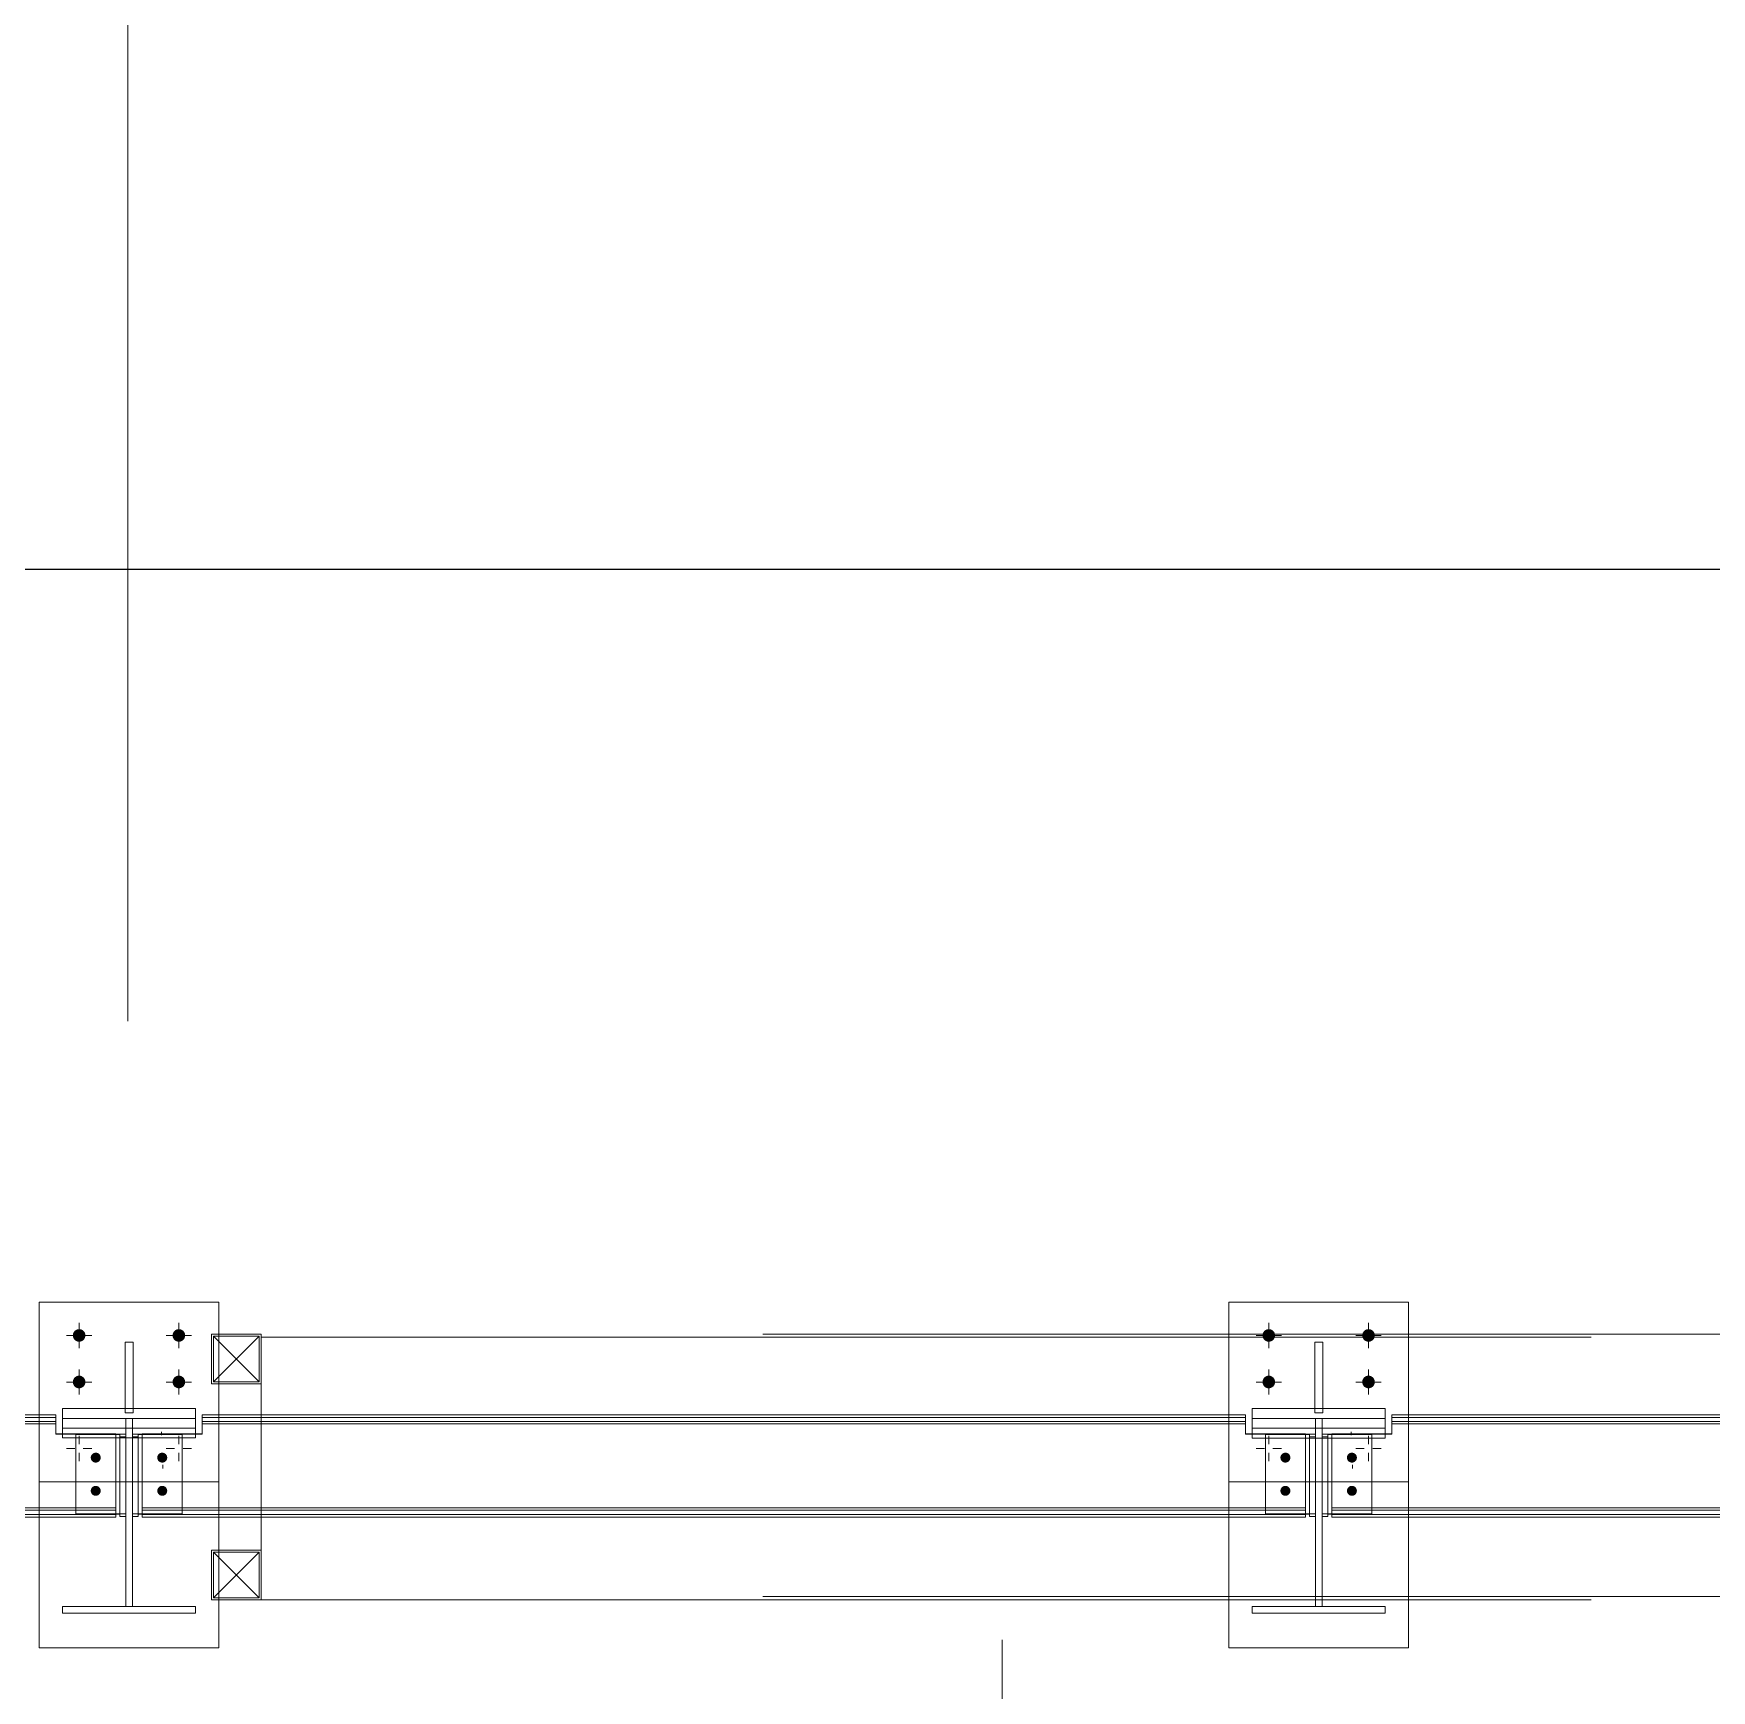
# Model space of a CAD drawing. Header units: millimetres. Extents: x 652937 to 1670132, y 1473552 to 2851037.
# Drawn here: x 663468.656 to 663471.18, y 1524559.302 to 1524561.794 of the extents above; entities that cross this region are included whole.
import ezdxf

# ---------------------------------------------------------------- set-up
doc = ezdxf.new("R2010")
doc.units = ezdxf.units.MM
for name, pattern in [('Grid Line', [22.225, 12.7, -3.175, 3.175, -3.175]), ('XKITLINE00', [0]), ('XKITLINE02', [4, 2, -2])]:
    doc.linetypes.add(name, pattern=pattern)
for name, color, linetype, lineweight in [('Bolt', 7, 'Continuous', 0), ('Part', 2, 'Continuous', 0), ('Z-030-M_GRID', 1, 'Continuous', 9)]:
    doc.layers.add(name, color=color, linetype=linetype, lineweight=lineweight)

# ---------------------------------------------------------------- blocks, each defined once
blk = doc.blocks.new('co')
at = {"layer": 'Bolt'}
for points in [[(663355.1922, 1524559.8378), (663355.1928, 1524559.8396), (663355.1937, 1524559.8412), (663355.1948, 1524559.8427), (663355.1963, 1524559.8438), (663355.1979, 1524559.8447), (663355.1997, 1524559.8453), (663355.2016, 1524559.8454), (663355.2034, 1524559.8453), (663355.2052, 1524559.8447), (663355.2068, 1524559.8438), (663355.2083, 1524559.8427), (663355.2095, 1524559.8412), (663355.2103, 1524559.8396), (663355.2109, 1524559.8378), (663355.2111, 1524559.8359), (663355.2109, 1524559.8341), (663355.2103, 1524559.8323), (663355.2095, 1524559.8307), (663355.2083, 1524559.8292), (663355.2068, 1524559.828), (663355.2052, 1524559.8272), (663355.2034, 1524559.8266), (663355.2016, 1524559.8264), (663355.1997, 1524559.8266), (663355.1979, 1524559.8272), (663355.1963, 1524559.828), (663355.1948, 1524559.8292), (663355.1937, 1524559.8307), (663355.1928, 1524559.8323), (663355.1922, 1524559.8341), (663355.1921, 1524559.8359)], [(663355.3422, 1524559.8378), (663355.3428, 1524559.8396), (663355.3437, 1524559.8412), (663355.3448, 1524559.8427), (663355.3463, 1524559.8438), (663355.3479, 1524559.8447), (663355.3497, 1524559.8453), (663355.3516, 1524559.8454), (663355.3534, 1524559.8453), (663355.3552, 1524559.8447), (663355.3568, 1524559.8438), (663355.3583, 1524559.8427), (663355.3595, 1524559.8412), (663355.3603, 1524559.8396), (663355.3609, 1524559.8378), (663355.3611, 1524559.8359), (663355.3609, 1524559.8341), (663355.3603, 1524559.8323), (663355.3595, 1524559.8307), (663355.3583, 1524559.8292), (663355.3568, 1524559.828), (663355.3552, 1524559.8272), (663355.3534, 1524559.8266), (663355.3516, 1524559.8264), (663355.3497, 1524559.8266), (663355.3479, 1524559.8272), (663355.3463, 1524559.828), (663355.3448, 1524559.8292), (663355.3437, 1524559.8307), (663355.3428, 1524559.8323), (663355.3422, 1524559.8341), (663355.3421, 1524559.8359)], [(663356.9812, 1524559.8378), (663356.9818, 1524559.8396), (663356.9827, 1524559.8412), (663356.9838, 1524559.8427), (663356.9853, 1524559.8438), (663356.9869, 1524559.8447), (663356.9887, 1524559.8453), (663356.9906, 1524559.8454), (663356.9924, 1524559.8453), (663356.9942, 1524559.8447), (663356.9958, 1524559.8438), (663356.9973, 1524559.8427), (663356.9985, 1524559.8412), (663356.9993, 1524559.8396), (663356.9999, 1524559.8378), (663357.0001, 1524559.8359), (663356.9999, 1524559.8341), (663356.9993, 1524559.8323), (663356.9985, 1524559.8307), (663356.9973, 1524559.8292), (663356.9958, 1524559.828), (663356.9942, 1524559.8272), (663356.9924, 1524559.8266), (663356.9906, 1524559.8264), (663356.9887, 1524559.8266), (663356.9869, 1524559.8272), (663356.9853, 1524559.828), (663356.9838, 1524559.8292), (663356.9827, 1524559.8307), (663356.9818, 1524559.8323), (663356.9812, 1524559.8341), (663356.9811, 1524559.8359)], [(663357.1312, 1524559.8378), (663357.1318, 1524559.8396), (663357.1327, 1524559.8412), (663357.1338, 1524559.8427), (663357.1353, 1524559.8438), (663357.1369, 1524559.8447), (663357.1387, 1524559.8453), (663357.1406, 1524559.8454), (663357.1424, 1524559.8453), (663357.1442, 1524559.8447), (663357.1458, 1524559.8438), (663357.1473, 1524559.8427), (663357.1485, 1524559.8412), (663357.1493, 1524559.8396), (663357.1499, 1524559.8378), (663357.1501, 1524559.8359), (663357.1499, 1524559.8341), (663357.1493, 1524559.8323), (663357.1485, 1524559.8307), (663357.1473, 1524559.8292), (663357.1458, 1524559.828), (663357.1442, 1524559.8272), (663357.1424, 1524559.8266), (663357.1406, 1524559.8264), (663357.1387, 1524559.8266), (663357.1369, 1524559.8272), (663357.1353, 1524559.828), (663357.1338, 1524559.8292), (663357.1327, 1524559.8307), (663357.1318, 1524559.8323), (663357.1312, 1524559.8341), (663357.1311, 1524559.8359)], [(663355.1922, 1524559.7678), (663355.1928, 1524559.7696), (663355.1937, 1524559.7712), (663355.1948, 1524559.7727), (663355.1963, 1524559.7738), (663355.1979, 1524559.7747), (663355.1997, 1524559.7753), (663355.2016, 1524559.7754), (663355.2034, 1524559.7753), (663355.2052, 1524559.7747), (663355.2068, 1524559.7738), (663355.2083, 1524559.7727), (663355.2095, 1524559.7712), (663355.2103, 1524559.7696), (663355.2109, 1524559.7678), (663355.2111, 1524559.7659), (663355.2109, 1524559.7641), (663355.2103, 1524559.7623), (663355.2095, 1524559.7607), (663355.2083, 1524559.7592), (663355.2068, 1524559.758), (663355.2052, 1524559.7572), (663355.2034, 1524559.7566), (663355.2016, 1524559.7564), (663355.1997, 1524559.7566), (663355.1979, 1524559.7572), (663355.1963, 1524559.758), (663355.1948, 1524559.7592), (663355.1937, 1524559.7607), (663355.1928, 1524559.7623), (663355.1922, 1524559.7641), (663355.1921, 1524559.7659)], [(663355.3422, 1524559.7678), (663355.3428, 1524559.7696), (663355.3437, 1524559.7712), (663355.3448, 1524559.7727), (663355.3463, 1524559.7738), (663355.3479, 1524559.7747), (663355.3497, 1524559.7753), (663355.3516, 1524559.7754), (663355.3534, 1524559.7753), (663355.3552, 1524559.7747), (663355.3568, 1524559.7738), (663355.3583, 1524559.7727), (663355.3595, 1524559.7712), (663355.3603, 1524559.7696), (663355.3609, 1524559.7678), (663355.3611, 1524559.7659), (663355.3609, 1524559.7641), (663355.3603, 1524559.7623), (663355.3595, 1524559.7607), (663355.3583, 1524559.7592), (663355.3568, 1524559.758), (663355.3552, 1524559.7572), (663355.3534, 1524559.7566), (663355.3516, 1524559.7564), (663355.3497, 1524559.7566), (663355.3479, 1524559.7572), (663355.3463, 1524559.758), (663355.3448, 1524559.7592), (663355.3437, 1524559.7607), (663355.3428, 1524559.7623), (663355.3422, 1524559.7641), (663355.3421, 1524559.7659)], [(663356.9812, 1524559.7678), (663356.9818, 1524559.7696), (663356.9827, 1524559.7712), (663356.9838, 1524559.7727), (663356.9853, 1524559.7738), (663356.9869, 1524559.7747), (663356.9887, 1524559.7753), (663356.9906, 1524559.7754), (663356.9924, 1524559.7753), (663356.9942, 1524559.7747), (663356.9958, 1524559.7738), (663356.9973, 1524559.7727), (663356.9985, 1524559.7712), (663356.9993, 1524559.7696), (663356.9999, 1524559.7678), (663357.0001, 1524559.7659), (663356.9999, 1524559.7641), (663356.9993, 1524559.7623), (663356.9985, 1524559.7607), (663356.9973, 1524559.7592), (663356.9958, 1524559.758), (663356.9942, 1524559.7572), (663356.9924, 1524559.7566), (663356.9906, 1524559.7564), (663356.9887, 1524559.7566), (663356.9869, 1524559.7572), (663356.9853, 1524559.758), (663356.9838, 1524559.7592), (663356.9827, 1524559.7607), (663356.9818, 1524559.7623), (663356.9812, 1524559.7641), (663356.9811, 1524559.7659)], [(663357.1312, 1524559.7678), (663357.1318, 1524559.7696), (663357.1327, 1524559.7712), (663357.1338, 1524559.7727), (663357.1353, 1524559.7738), (663357.1369, 1524559.7747), (663357.1387, 1524559.7753), (663357.1406, 1524559.7754), (663357.1424, 1524559.7753), (663357.1442, 1524559.7747), (663357.1458, 1524559.7738), (663357.1473, 1524559.7727), (663357.1485, 1524559.7712), (663357.1493, 1524559.7696), (663357.1499, 1524559.7678), (663357.1501, 1524559.7659), (663357.1499, 1524559.7641), (663357.1493, 1524559.7623), (663357.1485, 1524559.7607), (663357.1473, 1524559.7592), (663357.1458, 1524559.758), (663357.1442, 1524559.7572), (663357.1424, 1524559.7566), (663357.1406, 1524559.7564), (663357.1387, 1524559.7566), (663357.1369, 1524559.7572), (663357.1353, 1524559.758), (663357.1338, 1524559.7592), (663357.1327, 1524559.7607), (663357.1318, 1524559.7623), (663357.1312, 1524559.7641), (663357.1311, 1524559.7659)], [(663355.228, 1524559.6595), (663355.2294, 1524559.6591), (663355.2307, 1524559.6584), (663355.2319, 1524559.6575), (663355.2328, 1524559.6563), (663355.2335, 1524559.655), (663355.2339, 1524559.6536), (663355.2341, 1524559.6522), (663355.2339, 1524559.6507), (663355.2335, 1524559.6493), (663355.2328, 1524559.648), (663355.2319, 1524559.6469), (663355.2308, 1524559.646), (663355.2295, 1524559.6453), (663355.228, 1524559.6448), (663355.2266, 1524559.6447), (663355.2251, 1524559.6448), (663355.2237, 1524559.6453), (663355.2224, 1524559.6459), (663355.2213, 1524559.6469), (663355.2203, 1524559.648), (663355.2197, 1524559.6493), (663355.2192, 1524559.6507), (663355.2191, 1524559.6522), (663355.2192, 1524559.6536), (663355.2196, 1524559.655), (663355.2203, 1524559.6563), (663355.2213, 1524559.6575), (663355.2224, 1524559.6584), (663355.2237, 1524559.6591), (663355.2251, 1524559.6595), (663355.2266, 1524559.6597)], [(663355.328, 1524559.6595), (663355.3294, 1524559.6591), (663355.3307, 1524559.6584), (663355.3319, 1524559.6575), (663355.3328, 1524559.6563), (663355.3335, 1524559.655), (663355.3339, 1524559.6536), (663355.3341, 1524559.6522), (663355.3339, 1524559.6507), (663355.3335, 1524559.6493), (663355.3328, 1524559.648), (663355.3319, 1524559.6469), (663355.3308, 1524559.646), (663355.3295, 1524559.6453), (663355.3281, 1524559.6448), (663355.3266, 1524559.6447), (663355.3251, 1524559.6448), (663355.3237, 1524559.6453), (663355.3224, 1524559.6459), (663355.3213, 1524559.6469), (663355.3203, 1524559.648), (663355.3197, 1524559.6493), (663355.3192, 1524559.6507), (663355.3191, 1524559.6522), (663355.3192, 1524559.6536), (663355.3196, 1524559.655), (663355.3203, 1524559.6563), (663355.3213, 1524559.6575), (663355.3224, 1524559.6584), (663355.3237, 1524559.6591), (663355.3251, 1524559.6595), (663355.3266, 1524559.6597)], [(663357.017, 1524559.6595), (663357.0184, 1524559.6591), (663357.0197, 1524559.6584), (663357.0209, 1524559.6575), (663357.0218, 1524559.6563), (663357.0225, 1524559.655), (663357.0229, 1524559.6536), (663357.0231, 1524559.6522), (663357.0229, 1524559.6507), (663357.0225, 1524559.6493), (663357.0218, 1524559.648), (663357.0209, 1524559.6469), (663357.0198, 1524559.646), (663357.0185, 1524559.6453), (663357.017, 1524559.6448), (663357.0156, 1524559.6447), (663357.0141, 1524559.6448), (663357.0127, 1524559.6453), (663357.0114, 1524559.6459), (663357.0103, 1524559.6469), (663357.0093, 1524559.648), (663357.0087, 1524559.6493), (663357.0082, 1524559.6507), (663357.0081, 1524559.6522), (663357.0082, 1524559.6536), (663357.0086, 1524559.655), (663357.0093, 1524559.6563), (663357.0103, 1524559.6575), (663357.0114, 1524559.6584), (663357.0127, 1524559.6591), (663357.0141, 1524559.6595), (663357.0156, 1524559.6597)], [(663357.117, 1524559.6595), (663357.1184, 1524559.6591), (663357.1197, 1524559.6584), (663357.1209, 1524559.6575), (663357.1218, 1524559.6563), (663357.1225, 1524559.655), (663357.1229, 1524559.6536), (663357.1231, 1524559.6522), (663357.1229, 1524559.6507), (663357.1225, 1524559.6493), (663357.1218, 1524559.648), (663357.1209, 1524559.6469), (663357.1198, 1524559.646), (663357.1185, 1524559.6453), (663357.1171, 1524559.6448), (663357.1156, 1524559.6447), (663357.1141, 1524559.6448), (663357.1127, 1524559.6453), (663357.1114, 1524559.6459), (663357.1103, 1524559.6469), (663357.1093, 1524559.648), (663357.1087, 1524559.6493), (663357.1082, 1524559.6507), (663357.1081, 1524559.6522), (663357.1082, 1524559.6536), (663357.1086, 1524559.655), (663357.1093, 1524559.6563), (663357.1103, 1524559.6575), (663357.1114, 1524559.6584), (663357.1127, 1524559.6591), (663357.1141, 1524559.6595), (663357.1156, 1524559.6597)], [(663355.228, 1524559.6096), (663355.2294, 1524559.6092), (663355.2307, 1524559.6085), (663355.2319, 1524559.6075), (663355.2328, 1524559.6064), (663355.2335, 1524559.6051), (663355.2339, 1524559.6037), (663355.2341, 1524559.6023), (663355.2339, 1524559.6008), (663355.2335, 1524559.5994), (663355.2328, 1524559.5981), (663355.2319, 1524559.597), (663355.2308, 1524559.596), (663355.2295, 1524559.5953), (663355.228, 1524559.5949), (663355.2266, 1524559.5948), (663355.2251, 1524559.5949), (663355.2237, 1524559.5953), (663355.2224, 1524559.596), (663355.2213, 1524559.5969), (663355.2203, 1524559.5981), (663355.2197, 1524559.5994), (663355.2192, 1524559.6008), (663355.2191, 1524559.6022), (663355.2192, 1524559.6037), (663355.2196, 1524559.6051), (663355.2203, 1524559.6064), (663355.2213, 1524559.6075), (663355.2224, 1524559.6085), (663355.2237, 1524559.6092), (663355.2251, 1524559.6096), (663355.2266, 1524559.6097)], [(663355.328, 1524559.6096), (663355.3294, 1524559.6092), (663355.3307, 1524559.6085), (663355.3319, 1524559.6075), (663355.3328, 1524559.6064), (663355.3335, 1524559.6051), (663355.3339, 1524559.6037), (663355.3341, 1524559.6023), (663355.3339, 1524559.6008), (663355.3335, 1524559.5994), (663355.3328, 1524559.5981), (663355.3319, 1524559.597), (663355.3308, 1524559.596), (663355.3295, 1524559.5953), (663355.3281, 1524559.5949), (663355.3266, 1524559.5948), (663355.3251, 1524559.5949), (663355.3237, 1524559.5953), (663355.3224, 1524559.596), (663355.3213, 1524559.5969), (663355.3203, 1524559.5981), (663355.3197, 1524559.5994), (663355.3192, 1524559.6008), (663355.3191, 1524559.6022), (663355.3192, 1524559.6037), (663355.3196, 1524559.6051), (663355.3203, 1524559.6064), (663355.3213, 1524559.6075), (663355.3224, 1524559.6085), (663355.3237, 1524559.6092), (663355.3251, 1524559.6096), (663355.3266, 1524559.6097)], [(663357.017, 1524559.6096), (663357.0184, 1524559.6092), (663357.0197, 1524559.6085), (663357.0209, 1524559.6075), (663357.0218, 1524559.6064), (663357.0225, 1524559.6051), (663357.0229, 1524559.6037), (663357.0231, 1524559.6023), (663357.0229, 1524559.6008), (663357.0225, 1524559.5994), (663357.0218, 1524559.5981), (663357.0209, 1524559.597), (663357.0198, 1524559.596), (663357.0185, 1524559.5953), (663357.017, 1524559.5949), (663357.0156, 1524559.5948), (663357.0141, 1524559.5949), (663357.0127, 1524559.5953), (663357.0114, 1524559.596), (663357.0103, 1524559.5969), (663357.0093, 1524559.5981), (663357.0087, 1524559.5994), (663357.0082, 1524559.6008), (663357.0081, 1524559.6022), (663357.0082, 1524559.6037), (663357.0086, 1524559.6051), (663357.0093, 1524559.6064), (663357.0103, 1524559.6075), (663357.0114, 1524559.6085), (663357.0127, 1524559.6092), (663357.0141, 1524559.6096), (663357.0156, 1524559.6097)], [(663357.117, 1524559.6096), (663357.1184, 1524559.6092), (663357.1197, 1524559.6085), (663357.1209, 1524559.6075), (663357.1218, 1524559.6064), (663357.1225, 1524559.6051), (663357.1229, 1524559.6037), (663357.1231, 1524559.6023), (663357.1229, 1524559.6008), (663357.1225, 1524559.5994), (663357.1218, 1524559.5981), (663357.1209, 1524559.597), (663357.1198, 1524559.596), (663357.1185, 1524559.5953), (663357.1171, 1524559.5949), (663357.1156, 1524559.5948), (663357.1141, 1524559.5949), (663357.1127, 1524559.5953), (663357.1114, 1524559.596), (663357.1103, 1524559.5969), (663357.1093, 1524559.5981), (663357.1087, 1524559.5994), (663357.1082, 1524559.6008), (663357.1081, 1524559.6022), (663357.1082, 1524559.6037), (663357.1086, 1524559.6051), (663357.1093, 1524559.6064), (663357.1103, 1524559.6075), (663357.1114, 1524559.6085), (663357.1127, 1524559.6092), (663357.1141, 1524559.6096), (663357.1156, 1524559.6097)]]:
    blk.add_hatch(color=253, dxfattribs=at).paths.add_polyline_path(points, flags=17)
at = {"layer": 'Bolt', "color": 253, "linetype": 'XKITLINE00', "lineweight": 0}
for p, q in [((663355.1826, 1524559.8359), (663355.2206, 1524559.8359)), ((663355.2016, 1524559.8169), (663355.2016, 1524559.8549)), ((663355.3326, 1524559.8359), (663355.3706, 1524559.8359)), ((663355.3516, 1524559.8169), (663355.3516, 1524559.8549)), ((663356.9716, 1524559.8359), (663357.0096, 1524559.8359)), ((663356.9906, 1524559.8169), (663356.9906, 1524559.8549)), ((663357.1216, 1524559.8359), (663357.1596, 1524559.8359)), ((663357.1406, 1524559.8169), (663357.1406, 1524559.8549)), ((663355.2016, 1524559.7469), (663355.2016, 1524559.7849)), ((663355.3516, 1524559.7469), (663355.3516, 1524559.7849)), ((663356.9906, 1524559.7469), (663356.9906, 1524559.7849)), ((663357.1406, 1524559.7469), (663357.1406, 1524559.7849)), ((663355.1826, 1524559.7659), (663355.2206, 1524559.7659)), ((663355.3326, 1524559.7659), (663355.3706, 1524559.7659)), ((663356.9716, 1524559.7659), (663357.0096, 1524559.7659)), ((663357.1216, 1524559.7659), (663357.1596, 1524559.7659)), ((663355.2016, 1524559.6849), (663355.2016, 1524559.6723)), ((663355.3516, 1524559.6849), (663355.3516, 1524559.6723)), ((663356.9906, 1524559.6849), (663356.9906, 1524559.6723)), ((663357.1406, 1524559.6849), (663357.1406, 1524559.6723)), ((663355.1826, 1524559.6659), (663355.1952, 1524559.6659)), ((663355.2016, 1524559.6469), (663355.2016, 1524559.6596)), ((663355.2206, 1524559.6659), (663355.2079, 1524559.6659)), ((663355.2266, 1524559.6518), (663355.2266, 1524559.6543)), ((663355.3266, 1524559.6518), (663355.3266, 1524559.6543)), ((663355.3326, 1524559.6659), (663355.3452, 1524559.6659)), ((663355.3516, 1524559.6469), (663355.3516, 1524559.6596)), ((663355.3706, 1524559.6659), (663355.3579, 1524559.6659)), ((663356.9716, 1524559.6659), (663356.9842, 1524559.6659)), ((663356.9906, 1524559.6469), (663356.9906, 1524559.6596)), ((663357.0096, 1524559.6659), (663356.9969, 1524559.6659)), ((663357.0156, 1524559.6518), (663357.0156, 1524559.6543)), ((663357.1156, 1524559.6518), (663357.1156, 1524559.6543)), ((663357.1216, 1524559.6659), (663357.1342, 1524559.6659)), ((663357.1406, 1524559.6469), (663357.1406, 1524559.6596)), ((663357.1596, 1524559.6659), (663357.1469, 1524559.6659)), ((663355.2266, 1524559.6018), (663355.2266, 1524559.6043)), ((663355.3266, 1524559.6018), (663355.3266, 1524559.6043)), ((663357.0156, 1524559.6018), (663357.0156, 1524559.6043)), ((663357.1156, 1524559.6018), (663357.1156, 1524559.6043))]:
    blk.add_line(p, q, dxfattribs=at)
at = {"layer": 'Bolt', "color": 253, "linetype": 'XKITLINE02', "lineweight": 0}
for p, q in [((663355.3255, 1524559.6859), (663355.3255, 1524559.6911)), ((663357.1145, 1524559.6859), (663357.1145, 1524559.6911)), ((663355.3276, 1524559.636), (663355.3276, 1524559.6412)), ((663357.1166, 1524559.636), (663357.1166, 1524559.6412))]:
    blk.add_line(p, q, dxfattribs=at)
at = {"layer": 'Part', "color": 253, "linetype": 'XKITLINE00', "lineweight": 0}
for p, q in [((663355.1416, 1524559.8859), (663355.1416, 1524559.8859)), ((663355.4116, 1524559.8859), (663355.1416, 1524559.8859)), ((663355.1416, 1524559.8859), (663355.1416, 1524559.7165)), ((663355.4116, 1524559.8859), (663355.4116, 1524559.8859)), ((663355.4116, 1524559.8859), (663355.4116, 1524559.7165)), ((663356.9306, 1524559.8859), (663356.9306, 1524559.8859)), ((663357.2006, 1524559.8859), (663356.9306, 1524559.8859)), ((663356.9306, 1524559.8859), (663356.9306, 1524559.7165)), ((663357.2006, 1524559.8859), (663357.2006, 1524559.8859)), ((663357.2006, 1524559.8859), (663357.2006, 1524559.7165)), ((663355.2826, 1524559.8259), (663355.2706, 1524559.8259)), ((663355.2706, 1524559.7195), (663355.2706, 1524559.8259)), ((663355.2826, 1524559.8259), (663355.2826, 1524559.7195)), ((663355.2826, 1524559.8259), (663355.2826, 1524559.8259)), ((663357.0716, 1524559.8259), (663357.0596, 1524559.8259)), ((663357.0596, 1524559.7195), (663357.0596, 1524559.8259)), ((663357.0716, 1524559.8259), (663357.0716, 1524559.7195)), ((663357.0716, 1524559.8259), (663357.0716, 1524559.8259)), ((663355.1666, 1524559.7165), (663353.7791, 1524559.7165)), ((663355.1666, 1524559.7126), (663353.7791, 1524559.7126)), ((663355.1666, 1524559.7126), (663355.1666, 1524559.7165)), ((663355.1666, 1524559.6876), (663355.1666, 1524559.7126)), ((663355.2706, 1524559.7259), (663355.1766, 1524559.7259)), ((663355.1766, 1524559.7259), (663355.1766, 1524559.6967)), ((663355.1766, 1524559.7109), (663355.1766, 1524559.6967)), ((663355.2826, 1524559.7195), (663355.2706, 1524559.7195)), ((663355.3766, 1524559.7259), (663355.2826, 1524559.7259)), ((663355.3766, 1524559.7259), (663355.3766, 1524559.6967)), ((663356.9556, 1524559.7165), (663355.3866, 1524559.7165)), ((663355.3866, 1524559.7165), (663355.3866, 1524559.7126)), ((663356.9556, 1524559.7126), (663355.3866, 1524559.7126)), ((663355.3866, 1524559.7126), (663355.3866, 1524559.6876)), ((663356.9556, 1524559.7126), (663356.9556, 1524559.7165)), ((663356.9556, 1524559.6876), (663356.9556, 1524559.7126)), ((663357.0596, 1524559.7259), (663356.9656, 1524559.7259)), ((663356.9656, 1524559.7259), (663356.9656, 1524559.6967)), ((663356.9656, 1524559.7109), (663356.9656, 1524559.6967)), ((663357.0716, 1524559.7195), (663357.0596, 1524559.7195)), ((663357.1656, 1524559.7259), (663357.0716, 1524559.7259)), ((663357.1656, 1524559.7259), (663357.1656, 1524559.6967)), ((663358.7446, 1524559.7165), (663357.1756, 1524559.7165)), ((663357.1756, 1524559.7165), (663357.1756, 1524559.7126)), ((663358.7446, 1524559.7126), (663357.1756, 1524559.7126)), ((663357.1756, 1524559.7126), (663357.1756, 1524559.6876)), ((663355.1766, 1524559.6879), (663355.1666, 1524559.6879)), ((663355.1766, 1524559.6876), (663355.1666, 1524559.6876)), ((663355.1766, 1524559.6817), (663355.1766, 1524559.6967)), ((663355.1766, 1524559.6967), (663355.3766, 1524559.6967)), ((663355.3766, 1524559.6817), (663355.1766, 1524559.6817)), ((663355.1966, 1524559.6817), (663355.1966, 1524559.5673)), ((663355.2626, 1524559.6817), (663355.2626, 1524559.5638)), ((663355.2716, 1524559.4281), (663355.2716, 1524559.6817)), ((663355.2716, 1524559.6817), (663355.2816, 1524559.6817)), ((663355.2716, 1524559.6817), (663355.2716, 1524559.5638)), ((663355.2816, 1524559.6817), (663355.2816, 1524559.4281)), ((663355.2906, 1524559.6817), (663355.2906, 1524559.5638)), ((663355.3566, 1524559.6817), (663355.3566, 1524559.5673)), ((663355.3766, 1524559.6967), (663355.3766, 1524559.6817)), ((663355.3866, 1524559.6879), (663355.3766, 1524559.6879)), ((663355.3866, 1524559.6876), (663355.3766, 1524559.6876)), ((663356.9656, 1524559.6879), (663356.9556, 1524559.6879)), ((663356.9656, 1524559.6876), (663356.9556, 1524559.6876)), ((663356.9656, 1524559.6816), (663356.9656, 1524559.6967)), ((663356.9656, 1524559.6967), (663357.1656, 1524559.6967)), ((663357.1656, 1524559.6816), (663356.9656, 1524559.6816)), ((663356.9856, 1524559.6816), (663356.9856, 1524559.5673)), ((663357.0516, 1524559.6816), (663357.0516, 1524559.5638)), ((663357.0606, 1524559.4281), (663357.0606, 1524559.6816)), ((663357.0606, 1524559.6816), (663357.0706, 1524559.6816)), ((663357.0606, 1524559.6816), (663357.0606, 1524559.5638)), ((663357.0706, 1524559.6816), (663357.0706, 1524559.4281)), ((663357.0796, 1524559.6816), (663357.0796, 1524559.5638)), ((663357.1456, 1524559.6816), (663357.1456, 1524559.5673)), ((663357.1656, 1524559.6967), (663357.1656, 1524559.6816)), ((663357.1756, 1524559.6879), (663357.1656, 1524559.6879)), ((663357.1756, 1524559.6876), (663357.1656, 1524559.6876)), ((663353.6891, 1524559.5628), (663355.2566, 1524559.5628)), ((663355.1416, 1524559.5628), (663355.1416, 1524559.3659)), ((663355.2626, 1524559.5673), (663355.1966, 1524559.5673)), ((663355.2566, 1524559.5673), (663355.2566, 1524559.5628)), ((663355.2716, 1524559.5638), (663355.2626, 1524559.5638)), ((663355.2716, 1524559.5638), (663355.2716, 1524559.4281)), ((663355.2816, 1524559.5638), (663355.2906, 1524559.5638)), ((663355.3566, 1524559.5673), (663355.2906, 1524559.5673)), ((663355.2966, 1524559.5673), (663355.2966, 1524559.5628)), ((663355.2966, 1524559.5628), (663357.0456, 1524559.5628)), ((663355.4116, 1524559.5628), (663355.4116, 1524559.3659)), ((663356.9306, 1524559.5628), (663356.9306, 1524559.3659)), ((663357.0516, 1524559.5673), (663356.9856, 1524559.5673)), ((663357.0456, 1524559.5673), (663357.0456, 1524559.5628)), ((663357.0606, 1524559.5638), (663357.0516, 1524559.5638)), ((663357.0606, 1524559.5638), (663357.0606, 1524559.4281)), ((663357.0706, 1524559.5638), (663357.0796, 1524559.5638)), ((663357.1456, 1524559.5673), (663357.0796, 1524559.5673)), ((663357.0856, 1524559.5673), (663357.0856, 1524559.5628)), ((663357.0856, 1524559.5628), (663358.8346, 1524559.5628)), ((663357.2006, 1524559.5628), (663357.2006, 1524559.3659)), ((663355.1766, 1524559.4181), (663355.1766, 1524559.4281)), ((663355.1766, 1524559.4181), (663355.1766, 1524559.4281)), ((663355.1766, 1524559.4281), (663355.1766, 1524559.4281)), ((663355.1766, 1524559.4281), (663355.3766, 1524559.4281)), ((663355.2816, 1524559.4281), (663355.2716, 1524559.4281)), ((663355.3766, 1524559.4281), (663355.3766, 1524559.4181)), ((663356.9656, 1524559.4181), (663356.9656, 1524559.4281)), ((663356.9656, 1524559.4181), (663356.9656, 1524559.4281)), ((663356.9656, 1524559.4281), (663356.9656, 1524559.4281)), ((663356.9656, 1524559.4281), (663357.1656, 1524559.4281)), ((663357.0706, 1524559.4281), (663357.0606, 1524559.4281)), ((663357.1656, 1524559.4281), (663357.1656, 1524559.4181)), ((663355.1766, 1524559.4181), (663355.1766, 1524559.4181)), ((663355.3766, 1524559.4181), (663355.1766, 1524559.4181)), ((663356.9656, 1524559.4181), (663356.9656, 1524559.4181)), ((663357.1656, 1524559.4181), (663356.9656, 1524559.4181)), ((663355.1416, 1524559.3659), (663355.1416, 1524559.3659)), ((663355.4116, 1524559.3659), (663355.1416, 1524559.3659)), ((663355.4116, 1524559.3659), (663355.4116, 1524559.3659)), ((663356.9306, 1524559.3659), (663356.9306, 1524559.3659)), ((663357.2006, 1524559.3659), (663356.9306, 1524559.3659)), ((663357.2006, 1524559.3659), (663357.2006, 1524559.3659))]:
    blk.add_line(p, q, dxfattribs=at)
at = {"layer": 'Part', "color": 253, "linetype": 'XKITLINE02', "lineweight": 0}
for p, q in [((663355.1416, 1524559.8859), (663355.1416, 1524559.3659)), ((663355.4116, 1524559.8859), (663355.1416, 1524559.8859)), ((663355.1416, 1524559.6159), (663355.1416, 1524559.8859)), ((663355.1416, 1524559.6159), (663355.1416, 1524559.8859)), ((663355.4116, 1524559.8859), (663355.4116, 1524559.3659)), ((663355.4116, 1524559.6159), (663355.4116, 1524559.8859)), ((663355.4116, 1524559.6159), (663355.4116, 1524559.8859)), ((663356.9306, 1524559.8859), (663356.9306, 1524559.3659)), ((663357.2006, 1524559.8859), (663356.9306, 1524559.8859)), ((663356.9306, 1524559.6159), (663356.9306, 1524559.8859)), ((663356.9306, 1524559.6159), (663356.9306, 1524559.8859)), ((663357.2006, 1524559.8859), (663357.2006, 1524559.3659)), ((663357.2006, 1524559.6159), (663357.2006, 1524559.8859)), ((663357.2006, 1524559.6159), (663357.2006, 1524559.8859)), ((663355.4755, 1524559.8381), (663355.4005, 1524559.8381)), ((663355.4005, 1524559.7631), (663355.4005, 1524559.8381)), ((663355.4037, 1524559.7663), (663355.4723, 1524559.8349)), ((663355.4037, 1524559.8349), (663355.4723, 1524559.7663)), ((663355.4037, 1524559.7663), (663355.4723, 1524559.8349)), ((663355.4723, 1524559.7663), (663355.4037, 1524559.8349)), ((663355.4037, 1524559.8349), (663355.4037, 1524559.8349)), ((663355.4037, 1524559.7663), (663355.4037, 1524559.8349)), ((663355.4037, 1524559.8349), (663355.4723, 1524559.8349)), ((663355.4723, 1524559.8349), (663355.4723, 1524559.8349)), ((663355.4723, 1524559.8349), (663355.4723, 1524559.7663)), ((663362.2295, 1524559.8381), (663355.4755, 1524559.8381)), ((663355.4755, 1524559.8381), (663355.4755, 1524559.4381)), ((663355.4755, 1524559.8381), (663355.4755, 1524559.8381)), ((663355.4755, 1524559.7631), (663355.4755, 1524559.8381)), ((663355.4755, 1524559.8331), (663355.4755, 1524559.4431)), ((663355.4755, 1524559.8331), (663362.2295, 1524559.8331)), ((663355.2706, 1524559.8259), (663355.2706, 1524559.7259)), ((663355.2826, 1524559.7259), (663355.2826, 1524559.8259)), ((663357.0596, 1524559.8259), (663357.0596, 1524559.7259)), ((663357.0716, 1524559.7259), (663357.0716, 1524559.8259)), ((663355.4005, 1524559.7631), (663355.4755, 1524559.7631)), ((663355.4037, 1524559.7663), (663355.4037, 1524559.7663)), ((663355.4723, 1524559.7663), (663355.4037, 1524559.7663)), ((663355.4723, 1524559.7663), (663355.4723, 1524559.7663)), ((663355.1666, 1524559.7065), (663353.7791, 1524559.7065)), ((663355.1416, 1524559.7165), (663355.1416, 1524559.5628)), ((663355.1666, 1524559.7165), (663355.1666, 1524559.7065)), ((663355.1666, 1524559.7065), (663355.1666, 1524559.7029)), ((663355.1766, 1524559.7109), (663355.1766, 1524559.7259)), ((663355.3766, 1524559.7109), (663355.1766, 1524559.7109)), ((663355.2826, 1524559.7259), (663355.2706, 1524559.7259)), ((663355.2826, 1524559.7259), (663355.2706, 1524559.7259)), ((663355.2706, 1524559.7259), (663355.2706, 1524559.7195)), ((663355.2716, 1524559.7109), (663355.2716, 1524559.5638)), ((663355.2816, 1524559.7109), (663355.2716, 1524559.7109)), ((663355.2716, 1524559.7109), (663355.2716, 1524559.6817)), ((663355.2816, 1524559.4281), (663355.2816, 1524559.7109)), ((663355.2816, 1524559.7109), (663355.2816, 1524559.6817)), ((663355.2826, 1524559.7195), (663355.2826, 1524559.7259)), ((663355.3766, 1524559.7259), (663355.3766, 1524559.7109)), ((663355.3766, 1524559.7109), (663355.3766, 1524559.6817)), ((663355.3866, 1524559.7065), (663355.3866, 1524559.7165)), ((663356.9556, 1524559.7065), (663355.3866, 1524559.7065)), ((663355.3866, 1524559.7029), (663355.3866, 1524559.7065)), ((663355.4116, 1524559.7165), (663355.4116, 1524559.5628)), ((663356.9306, 1524559.7165), (663356.9306, 1524559.5628)), ((663356.9556, 1524559.7165), (663356.9556, 1524559.7065)), ((663356.9556, 1524559.7065), (663356.9556, 1524559.7029)), ((663356.9656, 1524559.7109), (663356.9656, 1524559.7259)), ((663357.1656, 1524559.7109), (663356.9656, 1524559.7109)), ((663357.0716, 1524559.7259), (663357.0596, 1524559.7259)), ((663357.0716, 1524559.7259), (663357.0596, 1524559.7259)), ((663357.0596, 1524559.7259), (663357.0596, 1524559.7195)), ((663357.0606, 1524559.7109), (663357.0606, 1524559.5638)), ((663357.0706, 1524559.7109), (663357.0606, 1524559.7109)), ((663357.0606, 1524559.7109), (663357.0606, 1524559.6816)), ((663357.0706, 1524559.4281), (663357.0706, 1524559.7109)), ((663357.0706, 1524559.7109), (663357.0706, 1524559.6816)), ((663357.0716, 1524559.7195), (663357.0716, 1524559.7259)), ((663357.1656, 1524559.7259), (663357.1656, 1524559.7109)), ((663357.1656, 1524559.7109), (663357.1656, 1524559.6816)), ((663357.1756, 1524559.7065), (663357.1756, 1524559.7165)), ((663358.7446, 1524559.7065), (663357.1756, 1524559.7065)), ((663357.1756, 1524559.7029), (663357.1756, 1524559.7065)), ((663357.2006, 1524559.7165), (663357.2006, 1524559.5628)), ((663355.1666, 1524559.7029), (663353.7791, 1524559.7029)), ((663355.1666, 1524559.6879), (663355.1666, 1524559.7029)), ((663355.1666, 1524559.6876), (663355.1666, 1524559.6879)), ((663355.1766, 1524559.6967), (663355.1766, 1524559.6817)), ((663355.2566, 1524559.6879), (663355.1766, 1524559.6879)), ((663355.2566, 1524559.6876), (663355.1766, 1524559.6876)), ((663355.2716, 1524559.6876), (663355.1966, 1524559.6876)), ((663355.1966, 1524559.6876), (663355.1966, 1524559.6871)), ((663355.1966, 1524559.6876), (663355.1966, 1524559.5678)), ((663355.1966, 1524559.6871), (663355.2626, 1524559.6871)), ((663355.1966, 1524559.6871), (663355.1966, 1524559.6817)), ((663355.2566, 1524559.5731), (663355.2566, 1524559.6879)), ((663355.2566, 1524559.6879), (663355.2566, 1524559.6876)), ((663355.2566, 1524559.6876), (663355.2566, 1524559.5673)), ((663355.2626, 1524559.6871), (663355.2626, 1524559.6837)), ((663355.2626, 1524559.6871), (663355.2626, 1524559.5673)), ((663355.2626, 1524559.6837), (663355.2716, 1524559.6837)), ((663355.2626, 1524559.6837), (663355.2626, 1524559.6817)), ((663355.2716, 1524559.6837), (663355.2716, 1524559.6876)), ((663355.2716, 1524559.6876), (663355.2716, 1524559.5678)), ((663355.2716, 1524559.6837), (663355.2716, 1524559.6817)), ((663355.2816, 1524559.5678), (663355.2816, 1524559.6876)), ((663355.3566, 1524559.6876), (663355.2816, 1524559.6876)), ((663355.2816, 1524559.6837), (663355.2816, 1524559.6876)), ((663355.2816, 1524559.5638), (663355.2816, 1524559.6837)), ((663355.2816, 1524559.6837), (663355.2906, 1524559.6837)), ((663355.2906, 1524559.5673), (663355.2906, 1524559.6871)), ((663355.2906, 1524559.6871), (663355.3566, 1524559.6871)), ((663355.2906, 1524559.6837), (663355.2906, 1524559.6871)), ((663355.2906, 1524559.6837), (663355.2906, 1524559.6817)), ((663355.2966, 1524559.6879), (663355.2966, 1524559.5731)), ((663355.3766, 1524559.6879), (663355.2966, 1524559.6879)), ((663355.2966, 1524559.6876), (663355.2966, 1524559.6879)), ((663355.3766, 1524559.6876), (663355.2966, 1524559.6876)), ((663355.2966, 1524559.6876), (663355.2966, 1524559.5673)), ((663355.3566, 1524559.5678), (663355.3566, 1524559.6876)), ((663355.3566, 1524559.6871), (663355.3566, 1524559.6876)), ((663355.3566, 1524559.6871), (663355.3566, 1524559.6817)), ((663356.9556, 1524559.7029), (663355.3866, 1524559.7029)), ((663355.3866, 1524559.6879), (663355.3866, 1524559.7029)), ((663355.3866, 1524559.6876), (663355.3866, 1524559.6879)), ((663356.9556, 1524559.6879), (663356.9556, 1524559.7029)), ((663356.9556, 1524559.6876), (663356.9556, 1524559.6879)), ((663356.9656, 1524559.6967), (663356.9656, 1524559.6816)), ((663357.0456, 1524559.6879), (663356.9656, 1524559.6879)), ((663357.0456, 1524559.6876), (663356.9656, 1524559.6876)), ((663357.0606, 1524559.6876), (663356.9856, 1524559.6876)), ((663356.9856, 1524559.6876), (663356.9856, 1524559.6871)), ((663356.9856, 1524559.6876), (663356.9856, 1524559.5678)), ((663356.9856, 1524559.6871), (663357.0516, 1524559.6871)), ((663356.9856, 1524559.6871), (663356.9856, 1524559.6816)), ((663357.0456, 1524559.5731), (663357.0456, 1524559.6879)), ((663357.0456, 1524559.6879), (663357.0456, 1524559.6876)), ((663357.0456, 1524559.6876), (663357.0456, 1524559.5673)), ((663357.0516, 1524559.6871), (663357.0516, 1524559.6837)), ((663357.0516, 1524559.6871), (663357.0516, 1524559.5673)), ((663357.0516, 1524559.6837), (663357.0606, 1524559.6837)), ((663357.0516, 1524559.6837), (663357.0516, 1524559.6816)), ((663357.0606, 1524559.6837), (663357.0606, 1524559.6876)), ((663357.0606, 1524559.6876), (663357.0606, 1524559.5678)), ((663357.0606, 1524559.6837), (663357.0606, 1524559.6816)), ((663357.0706, 1524559.5678), (663357.0706, 1524559.6876)), ((663357.1456, 1524559.6876), (663357.0706, 1524559.6876)), ((663357.0706, 1524559.6837), (663357.0706, 1524559.6876)), ((663357.0706, 1524559.5638), (663357.0706, 1524559.6837)), ((663357.0706, 1524559.6837), (663357.0796, 1524559.6837)), ((663357.0796, 1524559.5673), (663357.0796, 1524559.6871)), ((663357.0796, 1524559.6871), (663357.1456, 1524559.6871)), ((663357.0796, 1524559.6837), (663357.0796, 1524559.6871)), ((663357.0796, 1524559.6837), (663357.0796, 1524559.6816)), ((663357.0856, 1524559.6879), (663357.0856, 1524559.5731)), ((663357.1656, 1524559.6879), (663357.0856, 1524559.6879)), ((663357.0856, 1524559.6876), (663357.0856, 1524559.6879)), ((663357.1656, 1524559.6876), (663357.0856, 1524559.6876)), ((663357.0856, 1524559.6876), (663357.0856, 1524559.5673)), ((663357.1456, 1524559.5678), (663357.1456, 1524559.6876)), ((663357.1456, 1524559.6871), (663357.1456, 1524559.6876)), ((663357.1456, 1524559.6871), (663357.1456, 1524559.6816)), ((663358.7446, 1524559.7029), (663357.1756, 1524559.7029)), ((663357.1756, 1524559.6879), (663357.1756, 1524559.7029)), ((663357.1756, 1524559.6876), (663357.1756, 1524559.6879)), ((663355.4116, 1524559.6159), (663355.1416, 1524559.6159)), ((663357.2006, 1524559.6159), (663356.9306, 1524559.6159)), ((663355.2566, 1524559.5767), (663353.6891, 1524559.5767)), ((663355.2566, 1524559.5731), (663353.6891, 1524559.5731)), ((663353.6891, 1524559.5667), (663355.2566, 1524559.5667)), ((663355.1966, 1524559.5678), (663355.2716, 1524559.5678)), ((663355.1966, 1524559.5673), (663355.1966, 1524559.5678)), ((663355.2566, 1524559.5667), (663355.2566, 1524559.5767)), ((663355.2566, 1524559.5767), (663355.2566, 1524559.5731)), ((663355.2566, 1524559.5667), (663355.2566, 1524559.5628)), ((663355.2626, 1524559.5638), (663355.2626, 1524559.5673)), ((663355.2716, 1524559.5638), (663355.2716, 1524559.5678)), ((663355.2816, 1524559.5678), (663355.3566, 1524559.5678)), ((663355.2816, 1524559.5638), (663355.2816, 1524559.5678)), ((663355.2816, 1524559.5638), (663355.2816, 1524559.5638)), ((663355.2906, 1524559.5673), (663355.2906, 1524559.5638)), ((663355.2966, 1524559.5731), (663355.2966, 1524559.5767)), ((663355.2966, 1524559.5767), (663355.2966, 1524559.5667)), ((663355.2966, 1524559.5767), (663357.0456, 1524559.5767)), ((663355.2966, 1524559.5731), (663357.0456, 1524559.5731)), ((663355.2966, 1524559.5667), (663355.2966, 1524559.5628)), ((663355.2966, 1524559.5667), (663357.0456, 1524559.5667)), ((663355.3566, 1524559.5678), (663355.3566, 1524559.5673)), ((663356.9856, 1524559.5678), (663357.0606, 1524559.5678)), ((663356.9856, 1524559.5673), (663356.9856, 1524559.5678)), ((663357.0456, 1524559.5667), (663357.0456, 1524559.5767)), ((663357.0456, 1524559.5767), (663357.0456, 1524559.5731)), ((663357.0456, 1524559.5667), (663357.0456, 1524559.5628)), ((663357.0516, 1524559.5638), (663357.0516, 1524559.5673)), ((663357.0606, 1524559.5638), (663357.0606, 1524559.5678)), ((663357.0706, 1524559.5678), (663357.1456, 1524559.5678)), ((663357.0706, 1524559.5638), (663357.0706, 1524559.5678)), ((663357.0706, 1524559.5638), (663357.0706, 1524559.5638)), ((663357.0796, 1524559.5673), (663357.0796, 1524559.5638)), ((663357.0856, 1524559.5731), (663357.0856, 1524559.5767)), ((663357.0856, 1524559.5767), (663357.0856, 1524559.5667)), ((663357.0856, 1524559.5767), (663358.8346, 1524559.5767)), ((663357.0856, 1524559.5731), (663358.8346, 1524559.5731)), ((663357.0856, 1524559.5667), (663357.0856, 1524559.5628)), ((663357.0856, 1524559.5667), (663358.8346, 1524559.5667)), ((663357.1456, 1524559.5678), (663357.1456, 1524559.5673)), ((663355.4755, 1524559.5131), (663355.4005, 1524559.5131)), ((663355.4005, 1524559.4381), (663355.4005, 1524559.5131)), ((663355.4037, 1524559.4413), (663355.4723, 1524559.5099)), ((663355.4037, 1524559.5099), (663355.4723, 1524559.4413)), ((663355.4037, 1524559.4413), (663355.4723, 1524559.5099)), ((663355.4723, 1524559.4413), (663355.4037, 1524559.5099)), ((663355.4037, 1524559.5099), (663355.4037, 1524559.5099)), ((663355.4037, 1524559.4413), (663355.4037, 1524559.5099)), ((663355.4037, 1524559.5099), (663355.4723, 1524559.5099)), ((663355.4723, 1524559.5099), (663355.4723, 1524559.5099)), ((663355.4723, 1524559.5099), (663355.4723, 1524559.4413)), ((663355.4755, 1524559.5131), (663355.4755, 1524559.5131)), ((663355.4755, 1524559.4381), (663355.4755, 1524559.5131)), ((663355.2716, 1524559.4281), (663355.2716, 1524559.4281)), ((663355.2716, 1524559.4281), (663355.2716, 1524559.4281)), ((663355.3766, 1524559.4281), (663355.3766, 1524559.4281)), ((663355.3766, 1524559.4181), (663355.3766, 1524559.4281)), ((663355.4005, 1524559.4381), (663355.4755, 1524559.4381)), ((663355.4037, 1524559.4413), (663355.4037, 1524559.4413)), ((663355.4723, 1524559.4413), (663355.4037, 1524559.4413)), ((663355.4723, 1524559.4413), (663355.4723, 1524559.4413)), ((663355.4755, 1524559.4431), (663355.4755, 1524559.4431)), ((663362.2295, 1524559.4431), (663355.4755, 1524559.4431)), ((663355.4755, 1524559.4381), (663362.2295, 1524559.4381)), ((663357.0606, 1524559.4281), (663357.0606, 1524559.4281)), ((663357.0606, 1524559.4281), (663357.0606, 1524559.4281)), ((663357.1656, 1524559.4281), (663357.1656, 1524559.4281)), ((663357.1656, 1524559.4181), (663357.1656, 1524559.4281)), ((663355.3766, 1524559.4181), (663355.3766, 1524559.4181)), ((663357.1656, 1524559.4181), (663357.1656, 1524559.4181))]:
    blk.add_line(p, q, dxfattribs=at)

msp = doc.modelspace()

# ---------------------------------------------------------------- linework, layer by layer
at = {"color": 2}
msp.add_lwpolyline([(663468.4763, 1524560.9881), (663476.238, 1524560.9881), (663476.238, 1524559.2381), (663459.474, 1524559.2381), (663459.474, 1524559.5131)], dxfattribs=at)
at = {"layer": 'Z-030-M_GRID', "color": 251, "linetype": 'Grid Line'}
for p, q in [((663468.798, 1524560.3084), (663468.798, 1524569.4578)), ((663470.113, 1524555.6743), (663470.113, 1524559.3783))]:
    msp.add_line(p, q, dxfattribs=at)

# ---------------------------------------------------------------- block references
at = {"color": 4}
msp.add_blockref('co', (113.5234, 0), dxfattribs=at)

doc.saveas('drawing.dxf')
